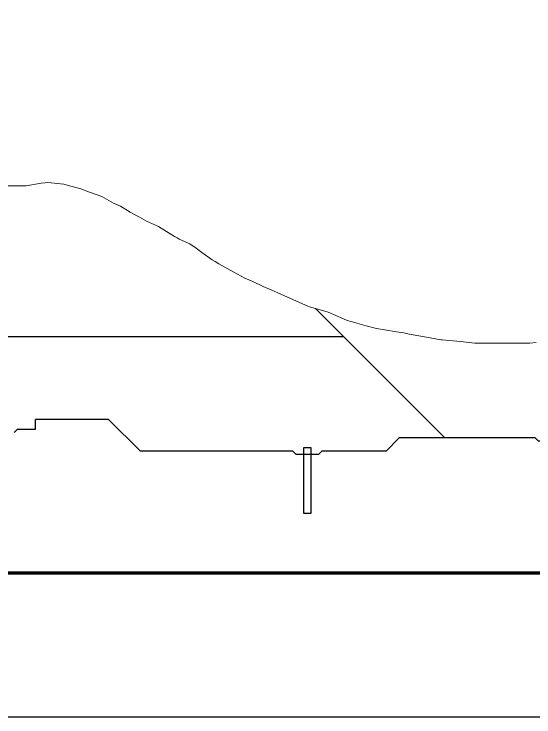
# Model space of a CAD drawing. Header units: millimetres. Extents: x -2078669 to -1085629, y -5987148 to 310365.
# Drawn here: x -1653550 to -1613861, y -2390452 to -2336774 of the extents above; entities that cross this region are included whole.
import ezdxf

# ---------------------------------------------------------------- set-up
doc = ezdxf.new("R2010")
doc.units = ezdxf.units.MM
doc.header["$LTSCALE"] = 500
doc.layers.get('Defpoints').update_dxf_attribs({"color": 153})
for name, color, linetype, lineweight in [('D-BGD', 7, 'Continuous', 13), ('D-BYP-STR2', 6, 'Continuous', 25), ('D-BYP-STRA', 1, 'Continuous', 25), ('D-TTL', 2, 'Continuous', 140)]:
    doc.layers.add(name, color=color, linetype=linetype, lineweight=lineweight)

msp = doc.modelspace()

# ---------------------------------------------------------------- linework, layer by layer
at = {"layer": 'D-BGD', "linetype": 'Continuous', "lineweight": 13, "elevation": 708000}
msp.add_lwpolyline([(-1613698.7, -2361864.2), (-1614178.6, -2361899.6), (-1615140.4, -2361899.6), (-1615852, -2361899.6), (-1616582.2, -2361899.6), (-1617568.9, -2361899.6), (-1618023.9, -2361899.6), (-1618360.6, -2361899.6), (-1619465.7, -2361789.5), (-1620869.1, -2361649.6), (-1620907.4, -2361645.8), (-1620959.2, -2361640.6), (-1622349.2, -2361399.6), (-1623377.6, -2361221.3), (-1623790.9, -2361108.4), (-1624349.5, -2361052.8), (-1625232.7, -2360899.6), (-1625886.1, -2360786.3), (-1626674.4, -2360571.1), (-1627739.9, -2360280.1), (-1628116.2, -2360177.4), (-1628394.6, -2360053.1), (-1629557.9, -2359533.7), (-1630903.1, -2359166.4), (-1630999.7, -2359130.4), (-1631130.2, -2359081.7), (-1632441.4, -2358496.3), (-1633411.6, -2358063.2), (-1633883.2, -2357852.6), (-1634520.5, -2357568.1), (-1635324.9, -2357208.9), (-1635920.1, -2356943.2), (-1636766.7, -2356480.9), (-1637910.8, -2355856.1), (-1638208.4, -2355671.6), (-1638428.6, -2355535.1), (-1639204.3, -2354976.9), (-1639650.2, -2354656.2), (-1640119.9, -2354318.2), (-1640937.1, -2353953.3), (-1641091.9, -2353868.8), (-1641301.1, -2353754.5), (-1642533.7, -2352990.5), (-1643445.6, -2352583.4), (-1643975.4, -2352294), (-1644691.4, -2351903), (-1645417.1, -2351453.1), (-1645954.1, -2351213.4), (-1646858.9, -2350719.3), (-1648081.7, -2350263.5), (-1648300.6, -2350165.8), (-1648462.7, -2350121.5), (-1649498.4, -2349838.7), (-1649742.4, -2349772.1), (-1650971.2, -2349649.6), (-1651184.1, -2349670.9), (-1651472, -2349699.5), (-1652625.9, -2349899.6), (-1653479.7, -2349899.6), (-1654067.6, -2349899.6)], dxfattribs=at)
at = {"layer": 'D-BYP-STR2'}
for p, q in [((-1696506.9, -2361399.6, 708000), (-1628403.4, -2361399.6, 708000)), ((-1646329.2, -2367724.6, 708000), (-1651903.4, -2367724.6, 708000)), ((-1651903.4, -2368474.6, 708000), (-1651903.4, -2367724.6, 708000)), ((-1643904.2, -2370149.6, 708000), (-1646329.2, -2367724.6, 708000)), ((-1653549.9, -2368724.6, 708000), (-1653299.9, -2368474.6, 708000)), ((-1653299.9, -2368474.6, 708000), (-1651903.4, -2368474.6, 708000)), ((-1624154.4, -2369149.6, 708000), (-1625154.4, -2370149.6, 708000)), ((-1620653.4, -2369149.6, 708000), (-1624154.4, -2369149.6, 708000)), ((-1643655.1, -2370149.6, 708000), (-1643904.2, -2370149.6, 708000)), ((-1632258, -2370149.6, 708000), (-1643655.1, -2370149.6, 708000)), ((-1626404.4, -2370149.6, 708000), (-1630050.9, -2370149.6, 708000)), ((-1625154.4, -2370149.6, 708000), (-1626404.4, -2370149.6, 708000))]:
    msp.add_line(p, q, dxfattribs=at)
at = {"layer": 'D-BYP-STR2', "elevation": 708000}
for points in [[(-1599654.4, -2361399.6), (-1607654.4, -2369399.6), (-1613507, -2369399.6), (-1613757, -2369149.6), (-1620653.4, -2369149.6), (-1630536.6, -2359266.4)], [(-1630050.9, -2370149.6), (-1630300.9, -2370399.6), (-1632008, -2370399.6), (-1632258, -2370149.6)]]:
    msp.add_lwpolyline(points, dxfattribs=at)
at = {"layer": 'D-BYP-STRA', "elevation": 708000}
msp.add_lwpolyline([(-1630866.9, -2369899.6), (-1631441.9, -2369899.6), (-1631441.9, -2374899.6), (-1630866.9, -2374899.6)], close=True, dxfattribs=at)
at = {"layer": 'D-TTL'}
msp.add_line((-1777887.6, -2379452.3), (-1377887.6, -2379452.3), dxfattribs=at)
at = {"layer": 'Defpoints', "color": 1}
msp.add_lwpolyline([(-1788137.6, -2390452.3), (-1367637.6, -2390452.3), (-1367637.6, -2093452.3), (-1788137.6, -2093452.3)], close=True, dxfattribs=at)

doc.saveas('drawing.dxf')
